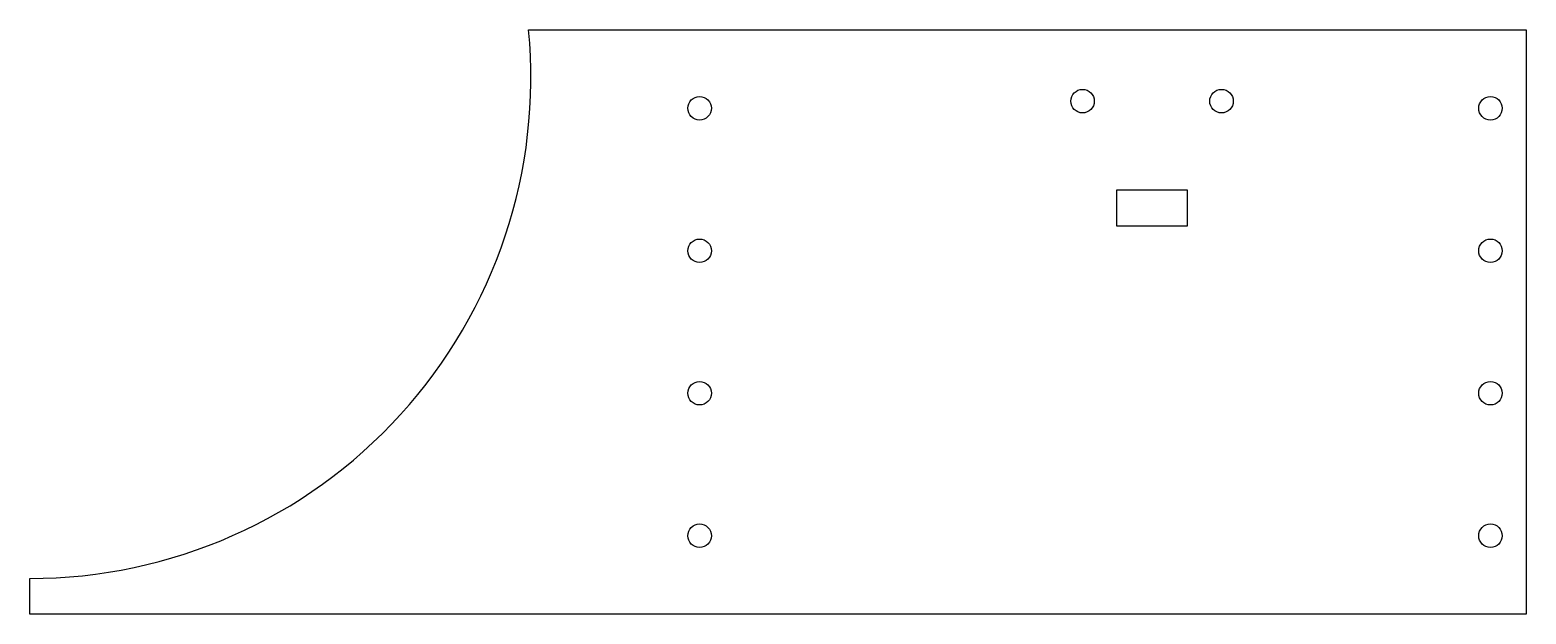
# Model space of a CAD drawing. Header units: millimetres. Extents: x -105 to 105, y -41 to 41.
import ezdxf

# ---------------------------------------------------------------- set-up
doc = ezdxf.new("R2010")
doc.units = ezdxf.units.MM
doc.layers.add('Body', color=7, linetype='CONTINUOUS')

msp = doc.modelspace()

# ---------------------------------------------------------------- linework, layer by layer
at = {"layer": 'Body'}
for p, q in [((-35, 41, -0.7), (-35, 41, 0.7)), ((-35, 41, -0.7), (105, 41, -0.7)), ((-35, 41, 0.7), (105, 41, 0.7)), ((-35, 41, -0.7), (-35, 41, 0.7)), ((-35, 41, -0.7), (105, 41, -0.7)), ((-35, 41, 0.7), (105, 41, 0.7)), ((105, 41, -0.7), (105, -41, -0.7)), ((105, 41, 0.7), (105, -41, 0.7)), ((105, 41, -0.7), (105, 41, 0.7)), ((105, 41, -0.7), (105, -41, -0.7)), ((105, 41, 0.7), (105, -41, 0.7)), ((105, 41, -0.7), (105, 41, 0.7)), ((-9.35, 30, 0.7), (-9.35, 30, -0.7)), ((-9.35, 30, 0.7), (-9.35, 30, -0.7)), ((44.4, 31, 0.7), (44.4, 31, -0.7)), ((44.4, 31, 0.7), (44.4, 31, -0.7)), ((63.9, 31, 0.7), (63.9, 31, -0.7)), ((63.9, 31, 0.7), (63.9, 31, -0.7)), ((101.65, 30, 0.7), (101.65, 30, -0.7)), ((101.65, 30, 0.7), (101.65, 30, -0.7)), ((47.5, 18.5, -0.7), (47.5, 13.5, -0.7)), ((57.5, 18.5, -0.7), (47.5, 18.5, -0.7)), ((47.5, 18.5, 0.7), (47.5, 13.5, 0.7)), ((57.5, 18.5, 0.7), (47.5, 18.5, 0.7)), ((47.5, 18.5, 0.7), (47.5, 13.5, 0.7)), ((47.5, 18.5, -0.7), (47.5, 13.5, -0.7)), ((47.5, 18.5, 0.7), (47.5, 18.5, -0.7)), ((57.5, 18.5, 0.7), (47.5, 18.5, 0.7)), ((47.5, 18.5, 0.7), (47.5, 18.5, -0.7)), ((57.5, 18.5, -0.7), (47.5, 18.5, -0.7)), ((57.5, 13.5, -0.7), (57.5, 18.5, -0.7)), ((57.5, 13.5, 0.7), (57.5, 18.5, 0.7)), ((57.5, 13.5, 0.7), (57.5, 18.5, 0.7)), ((57.5, 18.5, 0.7), (57.5, 18.5, -0.7)), ((57.5, 13.5, -0.7), (57.5, 18.5, -0.7)), ((57.5, 18.5, 0.7), (57.5, 18.5, -0.7)), ((47.5, 13.5, -0.7), (57.5, 13.5, -0.7)), ((47.5, 13.5, 0.7), (57.5, 13.5, 0.7)), ((47.5, 13.5, 0.7), (47.5, 13.5, -0.7)), ((47.5, 13.5, 0.7), (57.5, 13.5, 0.7)), ((47.5, 13.5, -0.7), (57.5, 13.5, -0.7)), ((47.5, 13.5, 0.7), (47.5, 13.5, -0.7)), ((57.5, 13.5, 0.7), (57.5, 13.5, -0.7)), ((57.5, 13.5, 0.7), (57.5, 13.5, -0.7)), ((-9.35, 10, 0.7), (-9.35, 10, -0.7)), ((-9.35, 10, 0.7), (-9.35, 10, -0.7)), ((101.65, 10, 0.7), (101.65, 10, -0.7)), ((101.65, 10, 0.7), (101.65, 10, -0.7)), ((-9.35, -10, 0.7), (-9.35, -10, -0.7)), ((-9.35, -10, 0.7), (-9.35, -10, -0.7)), ((101.65, -10, 0.7), (101.65, -10, -0.7)), ((101.65, -10, 0.7), (101.65, -10, -0.7)), ((-9.35, -30, 0.7), (-9.35, -30, -0.7)), ((-9.35, -30, 0.7), (-9.35, -30, -0.7)), ((101.65, -30, 0.7), (101.65, -30, -0.7)), ((101.65, -30, 0.7), (101.65, -30, -0.7)), ((-105, -36, -0.7), (-105, -36, 0.7)), ((-105, -41, -0.7), (-105, -36, -0.7)), ((-105, -41, 0.7), (-105, -36, 0.7)), ((-105, -36, -0.7), (-105, -36, 0.7)), ((-105, -41, -0.7), (-105, -36, -0.7)), ((-105, -41, 0.7), (-105, -36, 0.7)), ((-105, -41, -0.7), (-105, -41, 0.7)), ((-105, -41, -0.7), (-105, -41, 0.7)), ((105, -41, -0.7), (-105, -41, -0.7)), ((105, -41, 0.7), (-105, -41, 0.7)), ((105, -41, -0.7), (-105, -41, -0.7)), ((105, -41, 0.7), (-105, -41, 0.7)), ((105, -41, -0.7), (105, -41, 0.7)), ((105, -41, -0.7), (105, -41, 0.7))]:
    msp.add_line(p, q, dxfattribs=at)
for centre in [(-11, 30, -0.7), (-11, 30, 0.7), (-11, 30, 0.7), (-11, 30, -0.7), (42.75, 31, -0.7), (42.75, 31, 0.7), (42.75, 31, 0.7), (42.75, 31, -0.7), (62.25, 31, -0.7), (62.25, 31, 0.7), (62.25, 31, 0.7), (62.25, 31, -0.7), (100, 30, -0.7), (100, 30, 0.7), (100, 30, 0.7), (100, 30, -0.7), (-11, 10, -0.7), (-11, 10, 0.7), (-11, 10, 0.7), (-11, 10, -0.7), (100, 10, -0.7), (100, 10, 0.7), (100, 10, 0.7), (100, 10, -0.7), (-11, -10, -0.7), (-11, -10, 0.7), (-11, -10, 0.7), (-11, -10, -0.7), (100, -10, -0.7), (100, -10, 0.7), (100, -10, 0.7), (100, -10, -0.7), (-11, -30, -0.7), (-11, -30, 0.7), (-11, -30, 0.7), (-11, -30, -0.7), (100, -30, -0.7), (100, -30, 0.7), (100, -30, 0.7), (100, -30, -0.7)]:
    msp.add_circle(centre, 1.65, dxfattribs=at)
for centre in [(-105, 34.32, -0.7), (-105, 34.32, 0.7), (-105, 34.32, -0.7), (-105, 34.32, 0.7)]:
    msp.add_arc(centre, 70.32, -90, 5.4526, dxfattribs=at)

doc.saveas('drawing.dxf')
